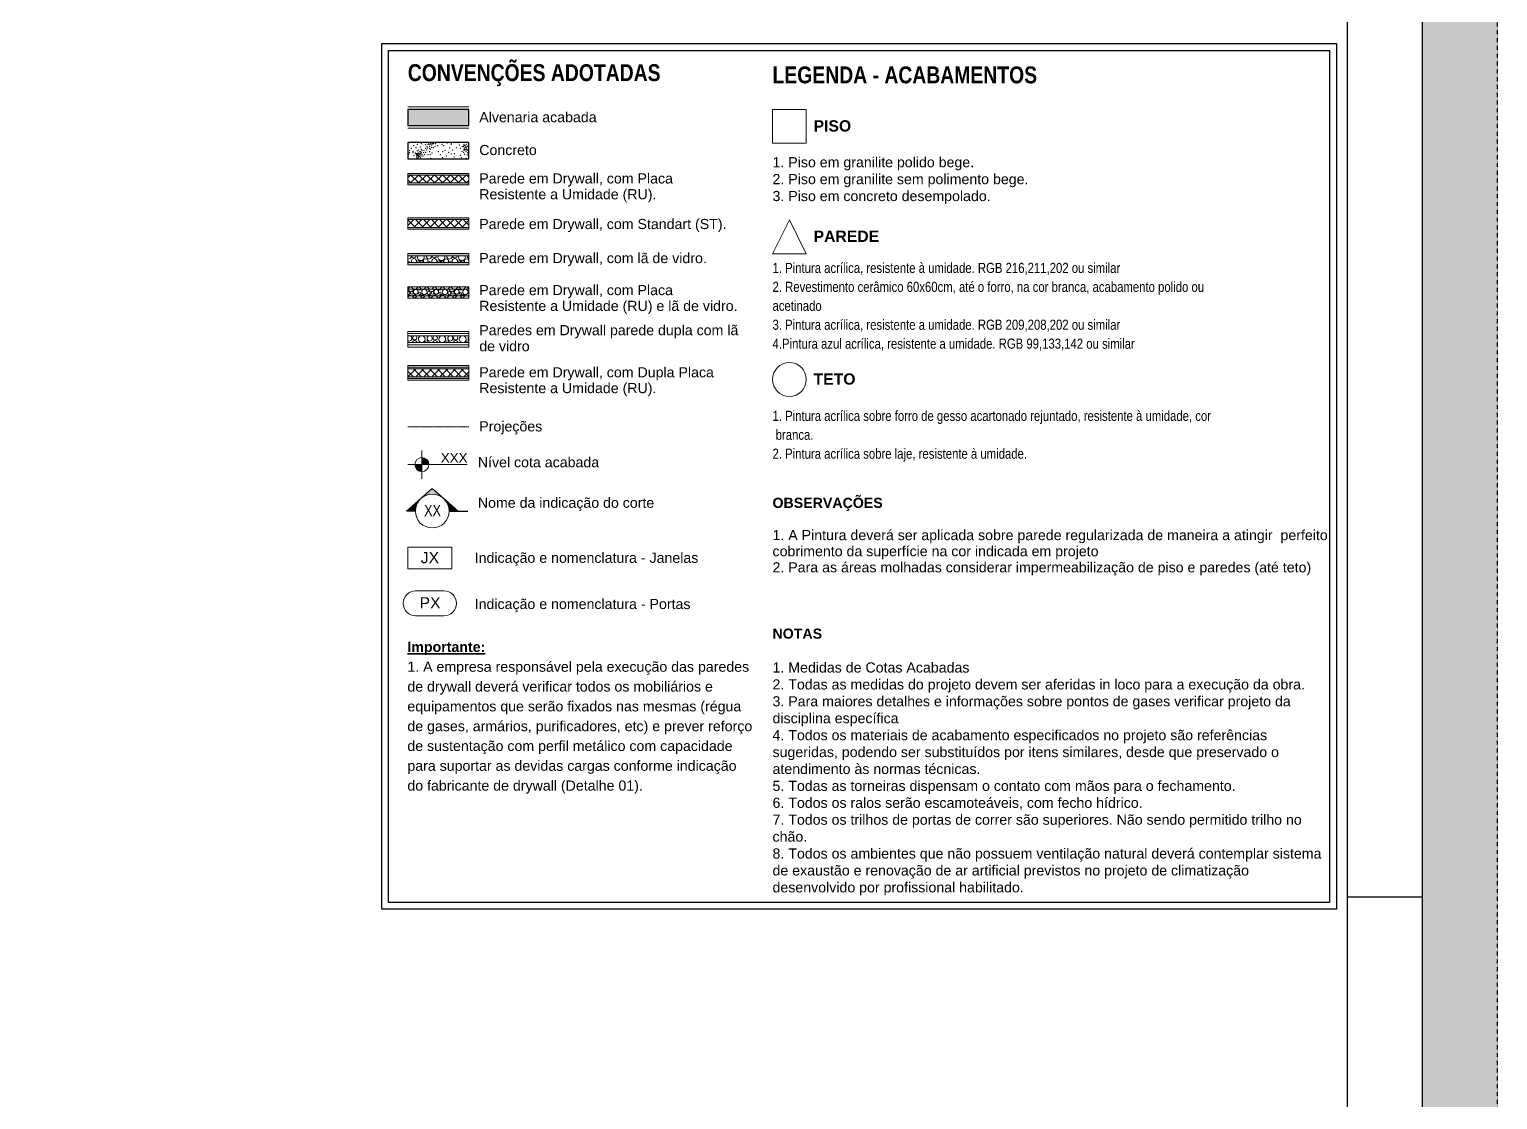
# Model space of a CAD drawing. Header units: metres. Extents: x -1783 to 21505, y -57 to 13660.
# Drawn here: x 18899 to 21505, y 9340 to 11239 of the extents above; entities that cross this region are included whole.
import ezdxf

# ---------------------------------------------------------------- set-up
doc = ezdxf.new("R2010")
doc.units = ezdxf.units.M
doc.header["$MEASUREMENT"] = 0
doc.linetypes.add('HIDDEN', pattern=[0.009525, 0.00635, -0.003175])
doc.linetypes.add('Long Dashed', pattern=[0.2, 0.15, -0.05])
for name, color, linetype, lineweight in [('0_Caneta_No__1', 7, 'Continuous', 35), ('0_Caneta_No__241', 7, 'Continuous', 13), ('0_Caneta_No__3', 7, 'Continuous', 25), ('0_Caneta_No__98', 7, 'Continuous', 0), ('0_Caneta_No__99', 7, 'Continuous', 20), ('PAREDE CONSTRUIR_Caneta_No__241', 7, 'Continuous', 13), ('PAREDE CONSTRUIR_Caneta_No__255', 255, 'Continuous', 0), ('PAREDE CONSTRUIR_Caneta_No__83', 84, 'Continuous', 0), ('PAREDE CONSTRUIR_Caneta_No__96', 252, 'Continuous', 0), ('TERRENO.ARQ_Caneta_No__98', 7, 'Continuous', 0)]:
    doc.layers.add(name, color=color, linetype=linetype, lineweight=lineweight)
doc.layers.add('0_Caneta_No__25', color=7, linetype='Continuous', lineweight=13, true_color=0x982312)
doc.layers.add('0_Caneta_No__97', color=7, linetype='Continuous', lineweight=5, true_color=0x6b6b6b)
for name, color, linetype in [('colorida chamar atenção', 10, 'Continuous'), ('cotas', 7, 'Continuous'), ('P01', 5, 'Continuous'), ('P015', 121, 'Continuous'), ('P02', 6, 'Continuous'), ('P03', 7, 'Continuous'), ('P06', 7, 'Continuous')]:
    doc.layers.add(name, color=color, linetype=linetype)
doc.styles.add('GENERATED_STYLE_1', font='arial.ttf')
doc.styles.add('GENERATED_STYLE_2', font='arial.ttf', dxfattribs={"width": 0.8})
doc.styles.add('GENERATED_STYLE_3', font='ARIALNB.TTF')
doc.styles.add('GENERATED_STYLE_4', font='arialbd.ttf')
pattern_1 = [(45, (23776.126, 9185.115), (-7.071068, 7.071068), []), (135, (23776.126, 9185.115), (7.071068, 7.071068), [])]

# ---------------------------------------------------------------- blocks, each defined once
blk = doc.blocks.new('*X6650')
at = {"layer": 'PAREDE CONSTRUIR_Caneta_No__96', "color": 252, "linetype": 'Continuous', "lineweight": 0}
for p, q in [((-21.027, 8.235), (-21.02, 8.233)), ((-21.023, 8.209), (-21.026, 8.202)), ((-21.016, 8.212), (-21.023, 8.209)), ((-21.02, 8.233), (-21.006, 8.237)), ((-21.009, 8.209), (-21.016, 8.212)), ((-21.006, 8.202), (-21.009, 8.209)), ((-21.006, 8.237), (-20.998, 8.249)), ((-20.998, 8.249), (-20.998, 8.261)), ((-20.987, 8.233), (-20.995, 8.221)), ((-20.995, 8.221), (-20.995, 8.206)), ((-20.991, 8.261), (-20.989, 8.251)), ((-20.989, 8.251), (-20.979, 8.243)), ((-20.973, 8.237), (-20.987, 8.233)), ((-20.979, 8.243), (-20.966, 8.243)), ((-20.959, 8.233), (-20.973, 8.237)), ((-20.966, 8.243), (-20.956, 8.251)), ((-20.95, 8.221), (-20.959, 8.233)), ((-20.956, 8.251), (-20.954, 8.261)), ((-20.95, 8.206), (-20.95, 8.221)), ((-20.944, 8.214), (-20.948, 8.204)), ((-20.933, 8.218), (-20.944, 8.214)), ((-20.938, 8.261), (-20.941, 8.246)), ((-20.941, 8.246), (-20.934, 8.23)), ((-20.934, 8.23), (-20.919, 8.221)), ((-20.923, 8.214), (-20.933, 8.218)), ((-20.919, 8.204), (-20.923, 8.214)), ((-20.919, 8.221), (-20.902, 8.221)), ((-20.91, 8.215), (-20.914, 8.206)), ((-20.902, 8.218), (-20.91, 8.215)), ((-20.902, 8.221), (-20.887, 8.23)), ((-20.893, 8.215), (-20.902, 8.218)), ((-20.889, 8.206), (-20.893, 8.215)), ((-20.88, 8.232), (-20.888, 8.221)), ((-20.888, 8.221), (-20.888, 8.208)), ((-20.888, 8.208), (-20.883, 8.201)), ((-20.887, 8.23), (-20.88, 8.246)), ((-20.88, 8.246), (-20.882, 8.261)), ((-20.868, 8.236), (-20.88, 8.232)), ((-20.855, 8.232), (-20.868, 8.236)), ((-20.861, 8.261), (-20.861, 8.249)), ((-20.861, 8.249), (-20.853, 8.237)), ((-20.848, 8.221), (-20.855, 8.232)), ((-20.853, 8.237), (-20.839, 8.233)), ((-20.853, 8.201), (-20.848, 8.208)), ((-20.848, 8.208), (-20.848, 8.221)), ((-20.841, 8.209), (-20.844, 8.202)), ((-20.834, 8.212), (-20.841, 8.209)), ((-20.839, 8.233), (-20.825, 8.237)), ((-20.827, 8.209), (-20.834, 8.212)), ((-20.824, 8.202), (-20.827, 8.209)), ((-20.825, 8.237), (-20.816, 8.249)), ((-20.816, 8.249), (-20.816, 8.261)), ((-20.805, 8.233), (-20.814, 8.221)), ((-20.814, 8.221), (-20.814, 8.206)), ((-20.809, 8.261), (-20.807, 8.251)), ((-20.807, 8.251), (-20.797, 8.243)), ((-20.791, 8.237), (-20.805, 8.233)), ((-20.797, 8.243), (-20.784, 8.243)), ((-20.777, 8.233), (-20.791, 8.237)), ((-20.784, 8.243), (-20.774, 8.251)), ((-20.769, 8.221), (-20.777, 8.233)), ((-20.774, 8.251), (-20.772, 8.261)), ((-20.769, 8.206), (-20.769, 8.221)), ((-20.762, 8.214), (-20.766, 8.204)), ((-20.752, 8.218), (-20.762, 8.214)), ((-20.757, 8.261), (-20.759, 8.246)), ((-20.759, 8.246), (-20.752, 8.23)), ((-20.752, 8.23), (-20.737, 8.221)), ((-20.741, 8.214), (-20.752, 8.218)), ((-20.737, 8.204), (-20.741, 8.214)), ((-20.737, 8.221), (-20.72, 8.221)), ((-20.729, 8.215), (-20.732, 8.206)), ((-20.72, 8.218), (-20.729, 8.215)), ((-20.72, 8.221), (-20.705, 8.23)), ((-20.711, 8.215), (-20.72, 8.218)), ((-20.707, 8.206), (-20.711, 8.215)), ((-20.698, 8.232), (-20.706, 8.221)), ((-20.706, 8.221), (-20.706, 8.208)), ((-20.706, 8.208), (-20.701, 8.201)), ((-20.705, 8.23), (-20.698, 8.246)), ((-20.698, 8.246), (-20.7, 8.261)), ((-20.686, 8.236), (-20.698, 8.232)), ((-20.673, 8.232), (-20.686, 8.236)), ((-20.679, 8.261), (-20.679, 8.249)), ((-20.679, 8.249), (-20.671, 8.237)), ((-20.666, 8.221), (-20.673, 8.232)), ((-20.671, 8.237), (-20.657, 8.233)), ((-20.671, 8.201), (-20.666, 8.208)), ((-20.666, 8.208), (-20.666, 8.221)), ((-20.66, 8.209), (-20.663, 8.202)), ((-20.652, 8.212), (-20.66, 8.209)), ((-20.657, 8.233), (-20.643, 8.237)), ((-20.645, 8.209), (-20.652, 8.212)), ((-20.642, 8.202), (-20.645, 8.209)), ((-20.643, 8.237), (-20.634, 8.249)), ((-20.634, 8.249), (-20.634, 8.261)), ((-20.623, 8.233), (-20.632, 8.221)), ((-20.632, 8.221), (-20.632, 8.206)), ((-20.627, 8.261), (-20.625, 8.251)), ((-20.625, 8.251), (-20.615, 8.243)), ((-20.609, 8.237), (-20.623, 8.233)), ((-20.615, 8.243), (-20.602, 8.243)), ((-20.595, 8.233), (-20.609, 8.237)), ((-20.602, 8.243), (-20.592, 8.251)), ((-20.587, 8.221), (-20.595, 8.233)), ((-20.592, 8.251), (-20.59, 8.261)), ((-20.587, 8.206), (-20.587, 8.221)), ((-20.58, 8.214), (-20.584, 8.204)), ((-20.57, 8.218), (-20.58, 8.214)), ((-20.575, 8.261), (-20.577, 8.246)), ((-20.577, 8.246), (-20.57, 8.23)), ((-20.57, 8.23), (-20.555, 8.221)), ((-20.56, 8.214), (-20.57, 8.218)), ((-20.555, 8.204), (-20.56, 8.214)), ((-20.555, 8.221), (-20.538, 8.221)), ((-20.547, 8.215), (-20.55, 8.206)), ((-20.538, 8.218), (-20.547, 8.215)), ((-20.538, 8.221), (-20.524, 8.23)), ((-20.529, 8.215), (-20.538, 8.218)), ((-20.525, 8.206), (-20.529, 8.215)), ((-20.524, 8.23), (-20.516, 8.246)), ((-20.517, 8.232), (-20.524, 8.221)), ((-20.524, 8.221), (-20.524, 8.208)), ((-20.524, 8.208), (-20.519, 8.201)), ((-20.516, 8.246), (-20.519, 8.261)), ((-20.504, 8.236), (-20.517, 8.232)), ((-20.492, 8.232), (-20.504, 8.236)), ((-20.498, 8.261), (-20.498, 8.249)), ((-20.498, 8.249), (-20.489, 8.237)), ((-20.485, 8.223), (-20.492, 8.232)), ((-20.489, 8.237), (-20.485, 8.236)), ((-21.026, 8.202), (-21.026, 8.201)), ((-21.006, 8.201), (-21.006, 8.202)), ((-20.995, 8.206), (-20.992, 8.201)), ((-20.954, 8.201), (-20.95, 8.206)), ((-20.948, 8.204), (-20.947, 8.201)), ((-20.92, 8.201), (-20.919, 8.204)), ((-20.914, 8.206), (-20.912, 8.201)), ((-20.891, 8.201), (-20.889, 8.206)), ((-20.844, 8.202), (-20.844, 8.201)), ((-20.824, 8.201), (-20.824, 8.202)), ((-20.814, 8.206), (-20.81, 8.201)), ((-20.772, 8.201), (-20.769, 8.206)), ((-20.766, 8.204), (-20.765, 8.201)), ((-20.738, 8.201), (-20.737, 8.204)), ((-20.732, 8.206), (-20.73, 8.201)), ((-20.709, 8.201), (-20.707, 8.206)), ((-20.663, 8.202), (-20.662, 8.201)), ((-20.642, 8.201), (-20.642, 8.202)), ((-20.632, 8.206), (-20.628, 8.201)), ((-20.59, 8.201), (-20.587, 8.206)), ((-20.584, 8.204), (-20.583, 8.201)), ((-20.557, 8.201), (-20.555, 8.204)), ((-20.55, 8.206), (-20.548, 8.201)), ((-20.527, 8.201), (-20.525, 8.206)), ((-20.489, 8.201), (-20.485, 8.207))]:
    blk.add_line(p, q, dxfattribs=at)
blk = doc.blocks.new('*X6651')
at = {"layer": 'PAREDE CONSTRUIR_Caneta_No__96', "color": 252, "linetype": 'Continuous', "lineweight": 0}
for centre, radius in [((-20.956, 7.942), 0.0213), ((-20.879, 7.941), 0.0237), ((-20.774, 7.942), 0.0213), ((-20.697, 7.941), 0.0237), ((-20.592, 7.942), 0.0213), ((-20.516, 7.941), 0.0237), ((-20.99, 7.933), 0.0125), ((-20.922, 7.929), 0.0103), ((-20.84, 7.931), 0.0143), ((-20.808, 7.933), 0.0125), ((-20.74, 7.929), 0.0103), ((-20.658, 7.931), 0.0143), ((-20.626, 7.933), 0.0125), ((-20.559, 7.929), 0.0103)]:
    blk.add_circle(centre, radius, dxfattribs=at)
for centre, radius, start, end in [((-20.999, 7.977), 0.0306, 203.663, 338.7184), ((-20.927, 7.983), 0.0239, 226.6223, 313.3777), ((-20.817, 7.977), 0.0306, 201.2816, 338.7184), ((-20.745, 7.983), 0.0239, 226.6223, 313.3777), ((-20.635, 7.977), 0.0306, 201.2816, 338.7184), ((-20.563, 7.983), 0.0239, 226.6223, 313.3777), ((-21.022, 7.931), 0.0143, 249.5925, 110.4075), ((-21.017, 7.892), 0.0239, 34.939, 114.299), ((-20.969, 7.897), 0.0192, 28.8432, 151.1568), ((-20.907, 7.886), 0.0306, 40.5301, 139.4699), ((-20.835, 7.892), 0.0239, 34.9391, 145.0609), ((-20.787, 7.897), 0.0192, 28.8432, 151.1568), ((-20.725, 7.886), 0.0306, 40.5301, 139.4699), ((-20.653, 7.892), 0.0239, 34.9391, 145.0609), ((-20.605, 7.897), 0.0192, 28.8432, 151.1568), ((-20.543, 7.886), 0.0306, 40.5301, 139.4699), ((-20.471, 7.892), 0.0239, 125.233, 145.0609), ((-20.476, 7.931), 0.0143, 128.6608, 231.3392)]:
    blk.add_arc(centre, radius, start, end, dxfattribs=at)
blk = doc.blocks.new('*X6652')
at = {"layer": 'PAREDE CONSTRUIR_Caneta_No__96', "color": 252, "linetype": 'Continuous', "lineweight": 0}
for p, q in [((-21.016, 7.551), (-21.027, 7.548)), ((-21.027, 7.509), (-21.013, 7.505)), ((-21.022, 7.493), (-21.027, 7.5)), ((-21.022, 7.491), (-21.022, 7.493)), ((-21.013, 7.505), (-20.999, 7.509)), ((-20.999, 7.548), (-21.01, 7.551)), ((-20.99, 7.536), (-20.999, 7.548)), ((-20.999, 7.509), (-20.99, 7.521)), ((-20.99, 7.521), (-20.99, 7.536)), ((-20.979, 7.505), (-20.988, 7.493)), ((-20.988, 7.493), (-20.988, 7.491)), ((-20.977, 7.548), (-20.984, 7.536)), ((-20.984, 7.536), (-20.982, 7.523)), ((-20.982, 7.523), (-20.972, 7.515)), ((-20.966, 7.509), (-20.979, 7.505)), ((-20.967, 7.551), (-20.977, 7.548)), ((-20.972, 7.515), (-20.958, 7.515)), ((-20.952, 7.505), (-20.966, 7.509)), ((-20.953, 7.548), (-20.963, 7.551)), ((-20.958, 7.515), (-20.948, 7.523)), ((-20.946, 7.536), (-20.953, 7.548)), ((-20.943, 7.493), (-20.952, 7.505)), ((-20.948, 7.523), (-20.946, 7.536)), ((-20.943, 7.491), (-20.943, 7.493)), ((-20.931, 7.535), (-20.933, 7.518)), ((-20.933, 7.518), (-20.926, 7.502)), ((-20.92, 7.548), (-20.931, 7.535)), ((-20.926, 7.502), (-20.912, 7.493)), ((-20.908, 7.551), (-20.92, 7.548)), ((-20.912, 7.493), (-20.894, 7.493)), ((-20.886, 7.548), (-20.898, 7.551)), ((-20.894, 7.493), (-20.88, 7.502)), ((-20.875, 7.535), (-20.886, 7.548)), ((-20.873, 7.504), (-20.881, 7.493)), ((-20.881, 7.493), (-20.881, 7.491)), ((-20.88, 7.502), (-20.873, 7.518)), ((-20.873, 7.518), (-20.875, 7.535)), ((-20.86, 7.508), (-20.873, 7.504)), ((-20.848, 7.504), (-20.86, 7.508)), ((-20.845, 7.548), (-20.854, 7.536)), ((-20.854, 7.536), (-20.854, 7.521)), ((-20.854, 7.521), (-20.845, 7.509)), ((-20.84, 7.493), (-20.848, 7.504)), ((-20.834, 7.551), (-20.845, 7.548)), ((-20.845, 7.509), (-20.831, 7.505)), ((-20.84, 7.491), (-20.84, 7.493)), ((-20.831, 7.505), (-20.817, 7.509)), ((-20.817, 7.548), (-20.829, 7.551)), ((-20.809, 7.536), (-20.817, 7.548)), ((-20.817, 7.509), (-20.809, 7.521)), ((-20.809, 7.521), (-20.809, 7.536)), ((-20.798, 7.505), (-20.806, 7.493)), ((-20.806, 7.493), (-20.806, 7.491)), ((-20.796, 7.548), (-20.802, 7.536)), ((-20.802, 7.536), (-20.8, 7.523)), ((-20.8, 7.523), (-20.79, 7.515)), ((-20.784, 7.509), (-20.798, 7.505)), ((-20.785, 7.551), (-20.796, 7.548)), ((-20.79, 7.515), (-20.777, 7.515)), ((-20.77, 7.505), (-20.784, 7.509)), ((-20.771, 7.548), (-20.782, 7.551)), ((-20.777, 7.515), (-20.767, 7.523)), ((-20.764, 7.536), (-20.771, 7.548)), ((-20.761, 7.493), (-20.77, 7.505)), ((-20.767, 7.523), (-20.764, 7.536)), ((-20.761, 7.491), (-20.761, 7.493)), ((-20.749, 7.535), (-20.751, 7.518)), ((-20.751, 7.518), (-20.744, 7.502)), ((-20.738, 7.548), (-20.749, 7.535)), ((-20.744, 7.502), (-20.73, 7.493)), ((-20.726, 7.551), (-20.738, 7.548)), ((-20.73, 7.493), (-20.712, 7.493)), ((-20.705, 7.548), (-20.716, 7.551)), ((-20.712, 7.493), (-20.698, 7.502)), ((-20.693, 7.535), (-20.705, 7.548)), ((-20.691, 7.504), (-20.699, 7.493)), ((-20.699, 7.493), (-20.699, 7.491)), ((-20.698, 7.502), (-20.691, 7.518)), ((-20.691, 7.518), (-20.693, 7.535)), ((-20.679, 7.508), (-20.691, 7.504)), ((-20.666, 7.504), (-20.679, 7.508)), ((-20.663, 7.548), (-20.672, 7.536)), ((-20.672, 7.536), (-20.672, 7.521)), ((-20.672, 7.521), (-20.663, 7.509)), ((-20.658, 7.493), (-20.666, 7.504)), ((-20.652, 7.551), (-20.663, 7.548)), ((-20.663, 7.509), (-20.649, 7.505)), ((-20.658, 7.491), (-20.658, 7.493)), ((-20.649, 7.505), (-20.635, 7.509)), ((-20.635, 7.548), (-20.647, 7.551)), ((-20.627, 7.536), (-20.635, 7.548)), ((-20.635, 7.509), (-20.627, 7.521)), ((-20.627, 7.521), (-20.627, 7.536)), ((-20.616, 7.505), (-20.624, 7.493)), ((-20.624, 7.493), (-20.624, 7.491)), ((-20.614, 7.548), (-20.62, 7.536)), ((-20.62, 7.536), (-20.618, 7.523)), ((-20.618, 7.523), (-20.608, 7.515)), ((-20.602, 7.509), (-20.616, 7.505)), ((-20.603, 7.551), (-20.614, 7.548)), ((-20.608, 7.515), (-20.595, 7.515)), ((-20.588, 7.505), (-20.602, 7.509)), ((-20.589, 7.548), (-20.6, 7.551)), ((-20.595, 7.515), (-20.585, 7.523)), ((-20.582, 7.536), (-20.589, 7.548)), ((-20.579, 7.493), (-20.588, 7.505)), ((-20.585, 7.523), (-20.582, 7.536)), ((-20.579, 7.491), (-20.579, 7.493)), ((-20.567, 7.535), (-20.57, 7.518)), ((-20.57, 7.518), (-20.562, 7.502)), ((-20.556, 7.548), (-20.567, 7.535)), ((-20.562, 7.502), (-20.548, 7.493)), ((-20.544, 7.551), (-20.556, 7.548)), ((-20.548, 7.493), (-20.531, 7.493)), ((-20.523, 7.548), (-20.535, 7.551)), ((-20.531, 7.493), (-20.516, 7.502)), ((-20.511, 7.535), (-20.523, 7.548)), ((-20.509, 7.504), (-20.517, 7.493)), ((-20.517, 7.493), (-20.517, 7.491)), ((-20.516, 7.502), (-20.509, 7.518)), ((-20.509, 7.518), (-20.511, 7.535)), ((-20.497, 7.508), (-20.509, 7.504)), ((-20.485, 7.504), (-20.497, 7.508)), ((-20.485, 7.543), (-20.49, 7.536)), ((-20.49, 7.536), (-20.49, 7.521)), ((-20.49, 7.521), (-20.485, 7.514))]:
    blk.add_line(p, q, dxfattribs=at)
blk = doc.blocks.new('*X6653')
at = {"layer": '0_Caneta_No__241', "color": 7, "linetype": 'Continuous', "lineweight": 13}
for p, q in [((-20.84, 9.251), (-20.84, 9.267)), ((-20.84, 9.251), (-20.827, 9.248)), ((-20.82, 9.267), (-20.827, 9.248)), ((-20.812, 9.255), (-20.808, 9.267)), ((-20.796, 9.255), (-20.812, 9.255)), ((-20.803, 9.267), (-20.795, 9.26)), ((-20.795, 9.26), (-20.796, 9.255)), ((-20.951, 9.159), (-20.945, 9.173)), ((-20.935, 9.158), (-20.951, 9.159)), ((-20.947, 9.135), (-20.946, 9.152)), ((-20.947, 9.135), (-20.934, 9.132)), ((-20.946, 9.152), (-20.929, 9.153)), ((-20.945, 9.173), (-20.934, 9.164)), ((-20.934, 9.164), (-20.935, 9.158)), ((-20.929, 9.153), (-20.934, 9.132)), ((-20.932, 9.171), (-20.926, 9.184)), ((-20.919, 9.165), (-20.932, 9.171)), ((-20.926, 9.184), (-20.918, 9.186)), ((-20.919, 9.165), (-20.905, 9.176)), ((-20.918, 9.186), (-20.905, 9.176)), ((-20.528, 9.242), (-20.533, 9.23)), ((-20.516, 9.224), (-20.533, 9.23)), ((-20.53, 9.198), (-20.527, 9.214)), ((-20.525, 9.196), (-20.53, 9.198)), ((-20.528, 9.242), (-20.512, 9.239)), ((-20.527, 9.214), (-20.514, 9.206)), ((-20.514, 9.206), (-20.525, 9.196)), ((-20.512, 9.239), (-20.516, 9.224)), ((-20.501, 9.231), (-20.51, 9.215)), ((-20.506, 9.208), (-20.51, 9.215)), ((-20.493, 9.195), (-20.506, 9.208)), ((-20.489, 9.232), (-20.501, 9.231)), ((-20.485, 9.203), (-20.493, 9.195)), ((-20.485, 9.221), (-20.489, 9.232))]:
    blk.add_line(p, q, dxfattribs=at)
for p in [(-21.011, 9.265), (-20.907, 9.257), (-20.779, 9.256), (-20.743, 9.265), (-20.724, 9.251), (-20.677, 9.264), (-20.641, 9.261), (-20.641, 9.251), (-20.579, 9.266), (-21.018, 9.163), (-21.014, 9.177), (-21.011, 9.194), (-20.994, 9.215), (-20.981, 9.189), (-20.979, 9.178), (-20.974, 9.238), (-20.973, 9.151), (-20.961, 9.173), (-20.954, 9.22), (-20.953, 9.169), (-20.949, 9.127), (-20.943, 9.25), (-20.943, 9.192), (-20.937, 9.124), (-20.93, 9.202), (-20.923, 9.145), (-20.918, 9.159), (-20.916, 9.132), (-20.915, 9.227), (-20.908, 9.148), (-20.906, 9.207), (-20.902, 9.195), (-20.9, 9.16), (-20.893, 9.148), (-20.886, 9.177), (-20.883, 9.195), (-20.877, 9.159), (-20.868, 9.247), (-20.868, 9.214), (-20.867, 9.181), (-20.858, 9.202), (-20.855, 9.23), (-20.849, 9.217), (-20.848, 9.16), (-20.847, 9.25), (-20.834, 9.214), (-20.833, 9.185), (-20.832, 9.234), (-20.827, 9.207), (-20.827, 9.158), (-20.824, 9.128), (-20.816, 9.224), (-20.815, 9.245), (-20.811, 9.175), (-20.801, 9.22), (-20.784, 9.233), (-20.763, 9.238), (-20.755, 9.186), (-20.738, 9.16), (-20.719, 9.132), (-20.716, 9.187), (-20.707, 9.24), (-20.696, 9.197), (-20.684, 9.147), (-20.665, 9.18), (-20.656, 9.218), (-20.639, 9.166), (-20.629, 9.202), (-20.617, 9.138), (-20.615, 9.167), (-20.597, 9.22), (-20.569, 9.244), (-20.56, 9.214), (-20.559, 9.153), (-20.553, 9.132), (-20.547, 9.189), (-20.544, 9.229), (-20.531, 9.18), (-20.528, 9.249), (-20.523, 9.161), (-20.509, 9.189), (-20.508, 9.128), (-20.507, 9.25), (-20.499, 9.157), (-20.496, 9.178), (-20.493, 9.236), (-20.485, 9.188)]:
    blk.add_point(p, dxfattribs=at)

msp = doc.modelspace()

# ---------------------------------------------------------------- hatches: boundary and pattern name
at = {"layer": '0_Caneta_No__25', "linetype": 'Continuous', "lineweight": 13, "true_color": 0x982312}
for points in [[(19595.812, 10467.046), (19608.312, 10467.046), (19607.361, 10471.829), (19604.651, 10475.885), (19600.596, 10478.594), (19595.812, 10479.546)], [(19595.812, 10467.046), (19583.312, 10467.046), (19584.264, 10462.262), (19586.973, 10458.207), (19591.028, 10455.497), (19595.812, 10454.546)]]:
    msp.add_hatch(color=24, dxfattribs=at).paths.add_polyline_path(points)
at = {"layer": 'colorida chamar atenção'}
h = msp.add_hatch(color=256, dxfattribs=at)
h.dxf.hatch_style = 1
h.paths.add_polyline_path([(19570.812, 11097.114), (19570.812, 11068.422), (19679.135, 11068.422), (19679.135, 11097.114)])
at = {"layer": 'cotas'}
h = msp.add_hatch(color=7, dxfattribs=at)
h.dxf.hatch_style = 1
h.paths.add_polyline_path([(21504.961, 13659.963), (10304.961, 13659.963), (10304.961, 5739.963), (21504.961, 5739.963)])
h.paths.add_polyline_path([(10571.627, 13593.296), (21371.627, 13593.296), (21371.627, 5806.63), (10571.627, 5806.63)], flags=16)
at = {"layer": 'PAREDE CONSTRUIR_Caneta_No__241', "linetype": 'Continuous', "lineweight": 13}
h = msp.add_hatch(dxfattribs=at)
h.set_pattern_fill('PLACOMUR_0002', scale=200, style=0, pattern_type=2)
h.set_pattern_definition(pattern_1)
h.paths.add_polyline_path([(19570.812, 10887.985), (19679.135, 10887.985), (19679.135, 10901.985), (19570.812, 10901.985)])
at = {"layer": 'PAREDE CONSTRUIR_Caneta_No__255', "linetype": 'Continuous', "lineweight": 0}
for points in [[(19570.812, 10980.678), (19679.135, 10980.678), (19679.135, 10983.678), (19570.812, 10983.678)], [(19570.812, 10963.678), (19679.135, 10963.678), (19679.135, 10966.678), (19570.812, 10966.678)], [(19570.812, 10901.985), (19679.135, 10901.985), (19679.135, 10904.985), (19570.812, 10904.985)], [(19570.812, 10884.985), (19679.135, 10884.985), (19679.135, 10887.985), (19570.812, 10887.985)], [(19570.812, 10841.374), (19570.812, 10837.374), (19679.135, 10837.374), (19679.135, 10841.374)], [(19570.812, 10825.374), (19570.812, 10821.374), (19679.135, 10821.374), (19679.135, 10825.374)], [(19570.812, 10636.736), (19679.135, 10636.736), (19679.135, 10639.736), (19570.812, 10639.736)], [(19570.812, 10619.736), (19679.135, 10619.736), (19679.135, 10622.736), (19570.812, 10622.736)]]:
    msp.add_hatch(color=255, dxfattribs=at).paths.add_polyline_path(points)
at = {"layer": 'PAREDE CONSTRUIR_Caneta_No__83', "linetype": 'Continuous', "lineweight": 0}
h = msp.add_hatch(dxfattribs=at)
h.set_pattern_fill('PLACOMUR_0002', color=84, scale=200, style=0, pattern_type=2)
h.set_pattern_definition(pattern_1)
h.paths.add_polyline_path([(19570.812, 10966.678), (19679.135, 10966.678), (19679.135, 10980.678), (19570.812, 10980.678)])
h = msp.add_hatch(dxfattribs=at)
h.set_pattern_fill('PLACOMUR_0002', color=84, scale=200, style=0, pattern_type=2)
h.set_pattern_definition(pattern_1)
h.paths.add_polyline_path([(19679.135, 10782.339), (19570.812, 10782.339), (19570.812, 10778.339), (19679.135, 10778.339)])
h = msp.add_hatch(dxfattribs=at)
h.set_pattern_fill('PLACOMUR_0002', color=84, scale=200, style=0, pattern_type=2)
h.set_pattern_definition(pattern_1)
h.paths.add_polyline_path([(19570.812, 10762.339), (19679.135, 10762.339), (19679.135, 10766.339), (19570.812, 10766.339)])
h = msp.add_hatch(dxfattribs=at)
h.set_pattern_fill('PLACOMUR_0002', color=84, scale=200, style=0, pattern_type=2)
h.set_pattern_definition(pattern_1)
h.paths.add_polyline_path([(19570.812, 10622.736), (19679.135, 10622.736), (19679.135, 10636.736), (19570.812, 10636.736)])
at = {"layer": 'TERRENO.ARQ_Caneta_No__98', "linetype": 'Continuous', "lineweight": 0}
for points in [[(19614.268, 10424.344), (19594.616, 10407.362, -0.3721997), (19633.921, 10407.362)], [(19584.21, 10384.619, -0.21789584), (19594.616, 10407.362), (19568.296, 10384.619)], [(19633.921, 10407.362, -0.21789584), (19644.326, 10384.619), (19660.241, 10384.619)]]:
    msp.add_hatch(color=7, dxfattribs=at).paths.add_polyline_path(points)

# ---------------------------------------------------------------- linework, layer by layer
at = {"layer": '0_Caneta_No__241', "color": 7, "linetype": 'Long Dashed', "lineweight": 13}
msp.add_line((19570.812, 10533.929), (19679.135, 10533.929), dxfattribs=at)
at = {"layer": '0_Caneta_No__241', "color": 7, "linetype": 'Continuous', "lineweight": 13, "flags": 128}
for points in [[(19679.135, 11101.714), (19570.812, 11101.714)], [(19679.135, 11063.822), (19570.812, 11063.822)]]:
    msp.add_lwpolyline(points, dxfattribs=at)
at = {"layer": '0_Caneta_No__241', "color": 7, "linetype": 'Continuous', "lineweight": 13}
for points in [[(20218.085, 11097.114), (20278.085, 11097.114), (20278.085, 11037.114), (20218.085, 11037.114)], [(20218.085, 10841.231), (20248.085, 10901.231), (20278.085, 10841.231)]]:
    msp.add_lwpolyline(points, close=True, dxfattribs=at)
at = {"layer": '0_Caneta_No__241', "color": 7, "linetype": 'Continuous', "lineweight": 25, "flags": 128}
msp.add_lwpolyline([(19570.812, 11038.422), (19570.812, 11009.729), (19679.135, 11009.729), (19679.135, 11038.422)], close=True, dxfattribs=at)
at = {"layer": '0_Caneta_No__241', "color": 7, "linetype": 'Continuous', "lineweight": 13, "flags": 128}
msp.add_lwpolyline([(19570.812, 10320.729), (19648.868, 10320.729), (19648.868, 10282.228), (19570.812, 10282.228)], close=True, dxfattribs=at)
msp.add_lwpolyline([(19584.685, 10243.129), (19635.052, 10243.129, -0.41421356), (19657.052, 10221.129), (19657.052, 10220.608, -0.41421356), (19635.052, 10198.608), (19584.685, 10198.608, -0.41421356), (19562.685, 10220.608), (19562.685, 10221.129, -0.41421356)], format="xyb", close=True, dxfattribs=at)
at = {"layer": '0_Caneta_No__241', "color": 7, "linetype": 'Continuous', "lineweight": 13}
msp.add_circle((20248.085, 10617.967), 30, dxfattribs=at)
at = {"layer": '0_Caneta_No__25', "color": 24, "linetype": 'Continuous', "lineweight": 13, "true_color": 0x982312}
for p, q in [((19595.812, 10442.046), (19595.812, 10492.046)), ((19570.812, 10467.046), (19675.963, 10467.046))]:
    msp.add_line(p, q, dxfattribs=at)
msp.add_circle((19595.812, 10467.046), 12.5, dxfattribs=at)
at = {"layer": '0_Caneta_No__3', "color": 7, "linetype": 'Continuous', "lineweight": 25}
msp.add_line((19645.814, 10384.619), (19677.49, 10384.619), dxfattribs=at)
at = {"layer": '0_Caneta_No__3', "color": 7, "linetype": 'Continuous', "lineweight": 25, "flags": 128}
msp.add_lwpolyline([(19570.812, 11097.114), (19570.812, 11068.422), (19679.135, 11068.422), (19679.135, 11097.114)], close=True, dxfattribs=at)
at = {"layer": '0_Caneta_No__97', "color": 251, "linetype": 'Continuous', "lineweight": 5, "true_color": 0x6b6b6b}
for p, q in [((19614.268, 10424.344), (19594.616, 10407.362)), ((19633.921, 10407.362), (19614.268, 10424.344)), ((19594.616, 10407.362), (19568.296, 10384.619)), ((19660.241, 10384.619), (19633.921, 10407.362)), ((19568.296, 10384.619), (19584.21, 10384.619)), ((19644.326, 10384.619), (19660.241, 10384.619))]:
    msp.add_line(p, q, dxfattribs=at)
for start, end in [(130.830503, 180), (49.169497, 130.830503), (0, 49.169497)]:
    msp.add_arc((19614.268, 10384.619), 30.058, start, end, dxfattribs=at)
at = {"layer": '0_Caneta_No__98', "color": 7, "linetype": 'Continuous', "lineweight": 0}
for p in [(19568.296, 10384.619), (19660.241, 10384.619)]:
    msp.add_line(p, (19614.268, 10424.344), dxfattribs=at)
msp.add_circle((19614.268, 10384.619), 30.058, dxfattribs=at)
at = {"layer": 'P01', "color": 7, "linetype": 'HIDDEN', "ltscale": 3}
msp.add_lwpolyline([(10304.961, 5739.963), (21504.961, 5739.963), (21504.961, 13659.963), (10304.961, 13659.963)], close=True, dxfattribs=at)
at = {"layer": 'P015', "color": 7}
msp.add_lwpolyline([(10571.627, 5806.63), (21371.627, 5806.63), (21371.627, 13593.296), (10571.627, 13593.296)], close=True, dxfattribs=at)
at = {"layer": 'P02', "color": 7}
msp.add_line((21238.294, 9699.963), (21371.627, 9699.963), dxfattribs=at)
at = {"layer": 'P03'}
msp.add_lwpolyline([(10704.961, 5939.963), (21238.294, 5939.963), (21238.294, 13459.963), (10704.961, 13459.963)], close=True, dxfattribs=at)
at = {"layer": 'P06', "color": 7}
for points in [[(10704.961, 5939.963), (21238.294, 5939.963), (21238.294, 13459.963), (10704.961, 13459.963)], [(19524.786, 11214.01), (21218.719, 11214.01), (21218.719, 9678.063), (19524.786, 9678.063)], [(19536.786, 11202.01), (21206.719, 11202.01), (21206.719, 9690.063), (19536.786, 9690.063)]]:
    msp.add_lwpolyline(points, close=True, dxfattribs=at)
at = {"layer": 'PAREDE CONSTRUIR_Caneta_No__241', "color": 7, "linetype": 'Continuous', "lineweight": 13}
for p, q in [((19570.812, 10980.678), (19679.135, 10980.678)), ((19570.812, 10966.678), (19679.135, 10966.678)), ((19570.812, 10901.985), (19679.135, 10901.985)), ((19570.812, 10887.985), (19679.135, 10887.985)), ((19570.812, 10837.374), (19679.135, 10837.374)), ((19570.812, 10825.374), (19679.135, 10825.374)), ((19570.812, 10778.339), (19679.135, 10778.339)), ((19570.812, 10766.339), (19679.135, 10766.339)), ((19570.812, 10695.405), (19679.135, 10695.405)), ((19570.812, 10683.405), (19679.135, 10683.405)), ((19570.812, 10636.736), (19679.135, 10636.736)), ((19570.812, 10622.736), (19679.135, 10622.736))]:
    msp.add_line(p, q, dxfattribs=at)
for points in [[(19679.135, 10983.678), (19570.812, 10983.678)], [(19570.812, 10980.678), (19570.812, 10983.678)], [(19570.812, 10966.678), (19570.812, 10980.678)], [(19679.135, 10980.678), (19679.135, 10983.678)], [(19679.135, 10966.678), (19679.135, 10980.678)], [(19570.812, 10963.678), (19570.812, 10966.678)], [(19570.812, 10963.678), (19679.135, 10963.678)], [(19679.135, 10963.678), (19679.135, 10966.678)], [(19679.135, 10904.985), (19570.812, 10904.985)], [(19570.812, 10901.985), (19570.812, 10904.985)], [(19570.812, 10887.985), (19570.812, 10901.985)], [(19679.135, 10901.985), (19679.135, 10904.985)], [(19679.135, 10887.985), (19679.135, 10901.985)], [(19570.812, 10884.985), (19570.812, 10887.985)], [(19570.812, 10884.985), (19679.135, 10884.985)], [(19679.135, 10884.985), (19679.135, 10887.985)], [(19570.812, 10837.374), (19570.812, 10841.374)], [(19679.135, 10841.374), (19570.812, 10841.374)], [(19679.135, 10841.374), (19679.135, 10821.374)], [(19570.812, 10825.374), (19570.812, 10837.374)], [(19570.812, 10821.374), (19570.812, 10825.374)], [(19570.812, 10821.374), (19679.135, 10821.374)], [(19679.135, 10782.339), (19570.812, 10782.339)], [(19570.812, 10782.339), (19570.812, 10762.339)], [(19570.812, 10762.339), (19679.135, 10762.339)], [(19679.135, 10762.339), (19679.135, 10782.339)], [(19570.812, 10695.405), (19570.812, 10703.405)], [(19679.135, 10703.405), (19570.812, 10703.405)], [(19570.812, 10683.405), (19570.812, 10702.595)], [(19679.135, 10699.405), (19570.812, 10699.405)], [(19679.135, 10703.405), (19679.135, 10675.405)], [(19570.812, 10675.405), (19570.812, 10683.405)], [(19570.812, 10679.405), (19679.135, 10679.405)], [(19570.812, 10675.405), (19679.135, 10675.405)], [(19570.812, 10636.736), (19570.812, 10642.736)], [(19679.135, 10642.736), (19570.812, 10642.736)], [(19679.135, 10639.736), (19570.812, 10639.736)], [(19570.812, 10622.736), (19570.812, 10636.736)], [(19679.135, 10616.736), (19679.135, 10642.736)], [(19679.135, 10622.736), (19679.135, 10636.736)], [(19570.812, 10616.736), (19570.812, 10622.736)], [(19570.812, 10619.736), (19679.135, 10619.736)], [(19570.812, 10616.736), (19679.135, 10616.736)], [(19679.135, 10619.736), (19679.135, 10622.736)]]:
    msp.add_lwpolyline(points, dxfattribs=at)

# ---------------------------------------------------------------- block references
at = {"layer": '0_Caneta_No__241', "color": 7, "linetype": 'Continuous', "lineweight": 13, "xscale": 200, "yscale": 200, "zscale": 200}
msp.add_blockref('*X6653', (23776.126, 9185.115), dxfattribs=at)
at = {"layer": 'PAREDE CONSTRUIR_Caneta_No__96', "color": 252, "linetype": 'Continuous', "lineweight": 0, "xscale": 200, "yscale": 200, "zscale": 200}
for name in ['*X6650', '*X6651', '*X6652']:
    msp.add_blockref(name, (23776.126, 9185.115), dxfattribs=at)

# ---------------------------------------------------------------- texts
at = {"layer": '0_Caneta_No__1', "color": 7, "linetype": 'Continuous', "lineweight": 35, "style": 'GENERATED_STYLE_2'}
for s, insert, char_height, attachment_point in [('\\A1;{\\W1;Alvenaria acabada}', (19697.648, 11083.419), 18, 4), ('\\A1;{\\W1;Concreto}', (19697.648, 11025.073), 18, 4), ('\\A1;\\pt0.72587,5.8843;{\\W1;1. Piso em granilite polido bege.\\P2. Piso em granilite sem polimento bege.\\P3. Piso em concreto desempolado.\\P}', (20218.085, 11012.584), 18, 1), ('\\A1;{\\W1;Parede em Drywall, com Standart (ST).}', (19697.648, 10891.217), 18, 4), ('\\A1;{\\W1;Parede em Drywall, com lã de vidro.}', (19697.648, 10830.754), 18, 4), ('\\A1;{\\W1;Projeções}', (19697.648, 10532.127), 18, 4), ('\\A1;{\\W1;Nome da indicação do corte}', (19695.132, 10396.597), 18, 4), ('\\A1;{\\W1;JX}', (19593.864, 10301.805), 20, 4), ('\\A1;{\\W1;Indicação e nomenclatura - Janelas}', (19689.521, 10298.928), 18, 4), ('\\A1;{\\W1;PX}', (19591.674, 10221.752), 20, 4), ('\\A1;{\\W1;Indicação e nomenclatura - Portas}', (19689.521, 10216.914), 18.00122, 4)]:
    msp.add_mtext(s, dxfattribs=dict(at, insert=insert, char_height=char_height, attachment_point=attachment_point))
at = {"layer": '0_Caneta_No__1', "color": 7, "linetype": 'Continuous', "lineweight": 35, "char_height": 18}
for s, insert, width, attachment_point, line_spacing_factor, style in [('\\A1;{\\W1;Parede em Drywall, com Placa Resistente a Umidade (RU).}', (19697.648, 10958.073), 415.87264, 4, 0.934219, 'GENERATED_STYLE_2'), ('\\A1;{\\W1;Parede em Drywall, com Placa Resistente a Umidade (RU) e lã de vidro.}', (19697.648, 10759.947), 459.17539, 4, 0.934219, 'GENERATED_STYLE_2'), ('\\A1;{\\W1;Paredes em Drywall parede dupla com lã de vidro}', (19697.648, 10691.238), 459.17539, 4, 0.946246, 'GENERATED_STYLE_2'), ('\\A1;{\\W1;Parede em Drywall, com Dupla Placa Resistente a Umidade (RU).}', (19697.648, 10614.131), 415.87264, 4, 0.934219, 'GENERATED_STYLE_2'), ('\\A1;\\pt0.7275,5.8848;OBSERVAÇÕES\\P\\P{\\fArial|b0|i0|c0|p34;1. A Pintura deverá ser aplicada sobre parede regularizada de maneira a atingir  perfeito cobrimento da superfície na cor indicada em projeto\\P2. Para as áreas molhadas considerar impermeabilização de piso e paredes (até teto)}', (20218.085, 10408.133), 1089.30219, 1, 0.952756, 'GENERATED_STYLE_4'), ('\\A1;{\\LImportante:\\fArial|b0|i0|c0|p34;\\l \\P1. A empresa responsável pela execução das paredes de drywall deverá verificar todos os mobiliários e equipamentos que serão fixados nas mesmas (régua de gases, armários, purificadores, etc) e prever reforço de sustentação com perfil metálico com capacidade para suportar as devidas cargas conforme indicação do fabricante de drywall (Detalhe 01).}', (19570.041, 10017.827), 612.64398, 4, 1.171472, 'GENERATED_STYLE_4')]:
    msp.add_mtext(s, dxfattribs=dict(at, insert=insert, width=width, attachment_point=attachment_point, line_spacing_factor=line_spacing_factor, style=style))
at = {"layer": '0_Caneta_No__1', "color": 7, "linetype": 'Continuous', "lineweight": 35, "char_height": 18, "attachment_point": 1, "style": 'GENERATED_STYLE_2'}
for s, insert, line_spacing_factor in [('\\A1;\\pt0.72587,5.8844;1. Pintura acrílica, resistente à umidade. RGB 216,211,202 ou similar\\P\\pt0.72689,5.8847;2. Revestimento cerâmico 60x60cm, até o forro, na cor branca, acabamento polido ou \\Pacetinado\\P\\pt0.72587,5.8844;3. Pintura acrílica, resistente a umidade. RGB 209,208,202 ou similar \\P4.Pintura azul acrílica, resistente a umidade. RGB 99,133,142 ou similar', (20218.085, 10825.001), 1.119592), ('\\A1;\\pt0.74036,5.9947;1. Pintura acrílica sobre forro de gesso acartonado rejuntado, resistente à umidade, cor\\P branca. \\P\\pt0.72567,5.884;2. Pintura acrílica sobre laje, resistente à umidade. ', (20218.085, 10562.511), 1.117752)]:
    msp.add_mtext(s, dxfattribs=dict(at, insert=insert, line_spacing_factor=line_spacing_factor))
at = {"layer": '0_Caneta_No__25', "color": 24, "lineweight": 13, "true_color": 0x982312, "insert": (19629.312, 10470.446), "char_height": 17, "attachment_point": 7, "style": 'GENERATED_STYLE_2'}
msp.add_mtext('\\A1;{\\W1;XXX}', dxfattribs=at)
at = {"layer": '0_Caneta_No__98', "color": 7, "linetype": 'Continuous', "lineweight": 0, "char_height": 20}
for s, insert, attachment_point, style in [('\\A1;PISO ', (20290.902, 11077.999), 1, 'GENERATED_STYLE_4'), ('\\A1;PAREDE', (20290.902, 10882.116), 1, 'GENERATED_STYLE_4'), ('\\A1;TETO', (20290.902, 10628.852), 1, 'GENERATED_STYLE_4'), ('\\A1;{\\W0.8;XX}', (19599.786, 10375.503), 7, 'GENERATED_STYLE_1')]:
    msp.add_mtext(s, dxfattribs=dict(at, insert=insert, attachment_point=attachment_point, style=style))
at = {"layer": '0_Caneta_No__99', "color": 7, "linetype": 'Continuous', "lineweight": 20}
for s, insert, char_height, attachment_point, style in [('\\A1;CONVENÇÕES ADOTADAS', (19570.812, 11177.496), 30, 1, 'GENERATED_STYLE_3'), ('\\A1;LEGENDA - ACABAMENTOS', (20218.085, 11173.497), 30, 1, 'GENERATED_STYLE_3'), ('\\A1;{\\W1;Nível cota acabada}', (19695.132, 10471.097), 18, 4, 'GENERATED_STYLE_2')]:
    msp.add_mtext(s, dxfattribs=dict(at, insert=insert, char_height=char_height, attachment_point=attachment_point, style=style))
at = {"layer": '0_Caneta_No__99', "color": 7, "linetype": 'Continuous', "lineweight": 20, "insert": (20218.085, 9702.507), "char_height": 18.00122, "width": 978.60467, "attachment_point": 7, "style": 'GENERATED_STYLE_4'}
msp.add_mtext('\\A1;NOTAS\\P\\P{\\fArial|b0|i0|c0|p34;1. Medidas de Cotas Acabadas\\P2. Todas as medidas do projeto devem ser aferidas in loco para a execução da obra.\\P\\pt0.63499,1.27;3. Para maiores detalhes e informações sobre pontos de gases verificar projeto da \\Pdisciplina específica\\P4. Todos os materiais de acabamento especificados no projeto são referências \\Psugeridas, podendo ser substituídos por itens similares, desde que preservado o\\Patendimento às normas técnicas.\\P5. Todas as torneiras dispensam o contato com mãos para o fechamento.\\P6. Todos os ralos serão escamoteáveis, com fecho hídrico.\\P7. Todos os trilhos de portas de correr são superiores. Não sendo permitido trilho no \\Pchão.\\P8. Todos os ambientes que não possuem ventilação natural deverá contemplar sistema \\Pde exaustão e renovação de ar artificial previstos no projeto de climatização \\Pdesenvolvido por profissional habilitado.}', dxfattribs=at)

doc.saveas('drawing.dxf')
